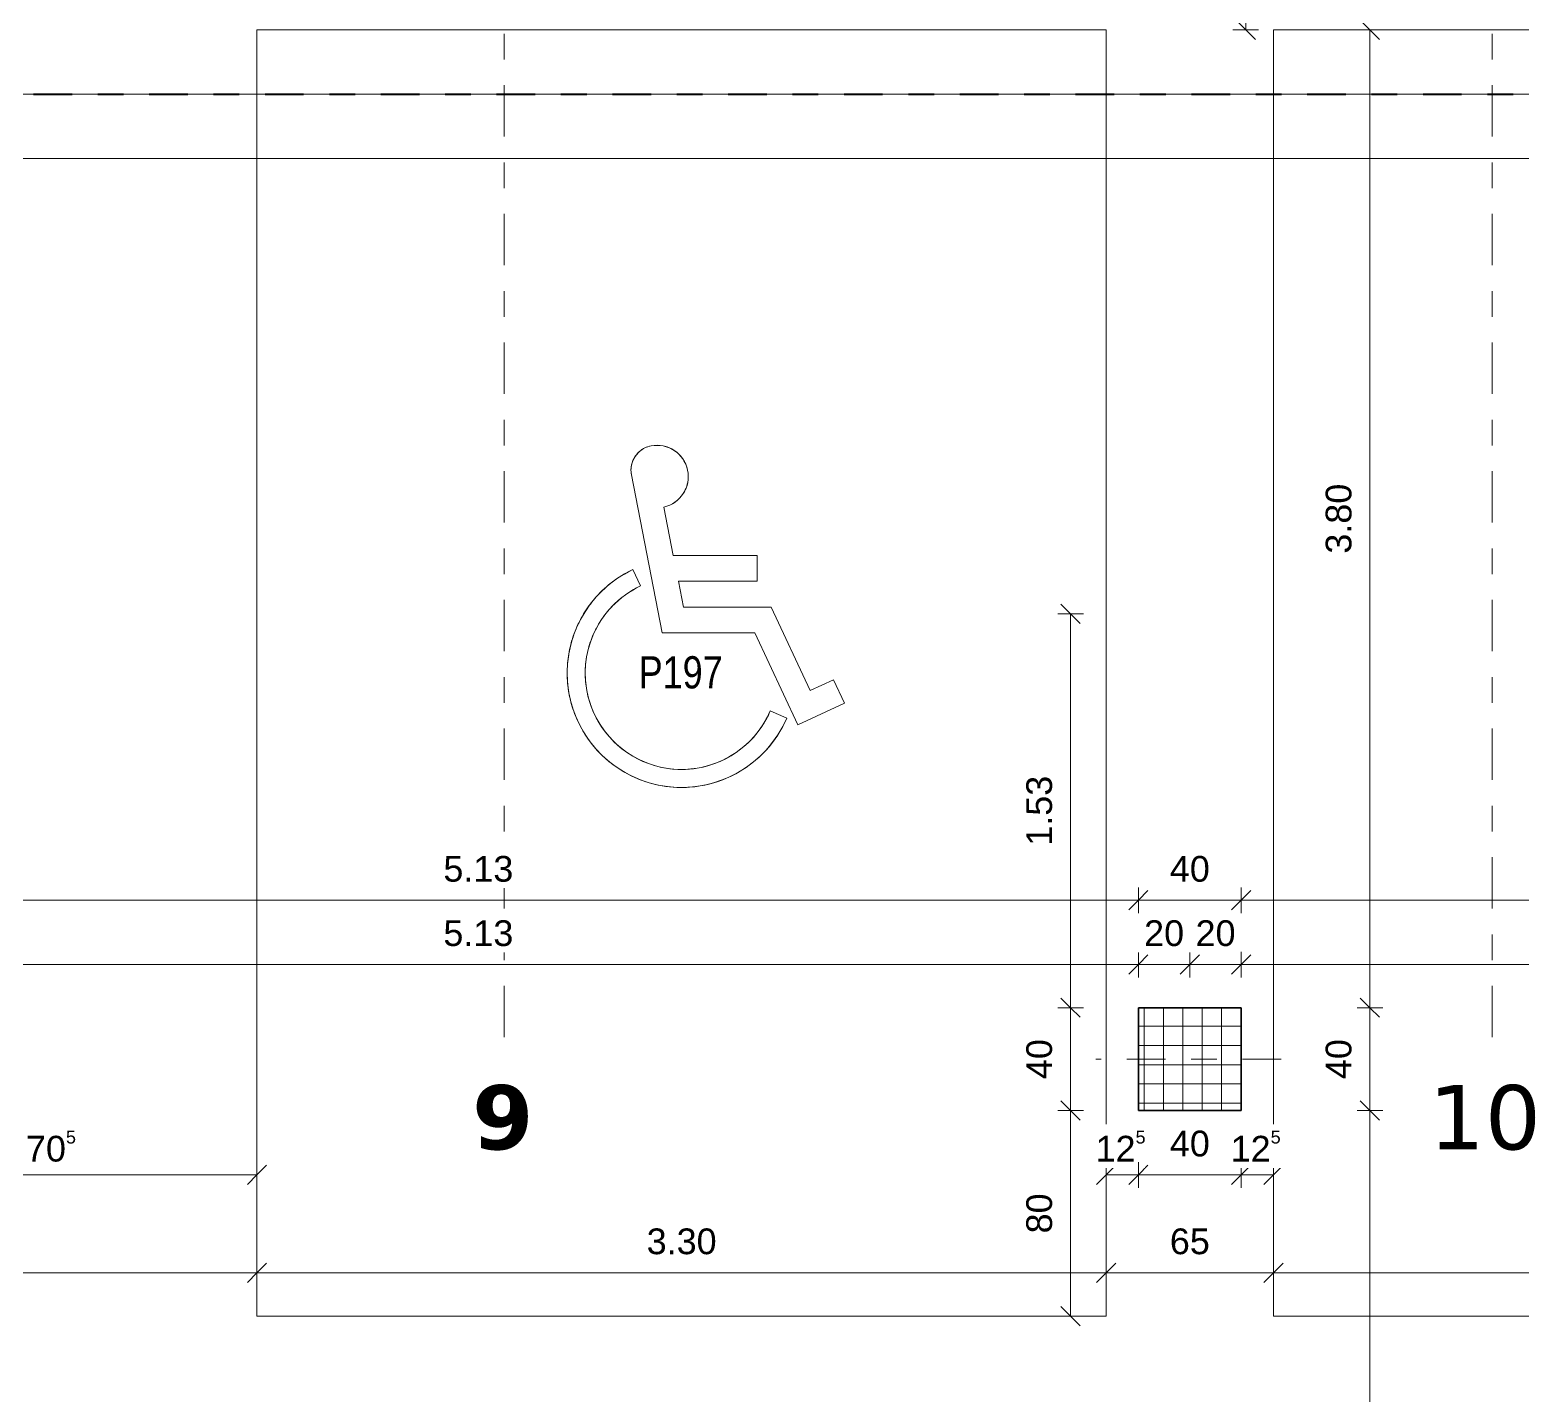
# Model space of a CAD drawing. Header units: metres. Extents: x -35.6 to 33, y -21.5 to 5.9.
# Drawn here: x -2.38 to 3.42, y -7.66 to -2.35 of the extents above; entities that cross this region are included whole.
import ezdxf

# ---------------------------------------------------------------- set-up
doc = ezdxf.new("R2010")
doc.units = ezdxf.units.M
for name, pattern in [('_Rasterlinie_', [0.375, 0.2, -0.05, 0.075, -0.05]), ('_Strichpunkt - Mittel_', [0.35, 0.15, -0.1, 0, -0.1]), ('Strichpunkt - Mittel', [0.35, 0.15, -0.1, 0, -0.1])]:
    doc.linetypes.add(name, pattern=pattern)
for name, color, linetype, lineweight in [('A-____-____-DIMS', 7, 'Continuous', 5), ('A-____-____-DIMS-50', 7, 'Continuous', 5), ('C-PRKG-____-IDEN', 7, 'Continuous', 5), ('C-PRKG-____-OTLN', 7, 'Continuous', 9), ('S-COLS-____-MCUT', 7, 'Continuous', 35), ('S-COLS-____-OTLN', 7, 'Continuous', 9), ('S-GRID-____-OTLN', 7, 'Continuous', 5)]:
    doc.layers.add(name, color=color, linetype=linetype, lineweight=lineweight)
for name, color, linetype, lineweight, true_color in [('A-____-MATC-OTLN', 7, 'Strichpunkt - Mittel', 40, 0x0080ff), ('A-DETL-____-OTLN', 5, 'Continuous', 9, 0x0000ff), ('S-GRID-____-IDEN', 7, 'Continuous', 9, 0x5555aa)]:
    doc.layers.add(name, color=color, linetype=linetype, lineweight=lineweight, true_color=true_color)
doc.styles.add('Arial', font='arial.ttf', dxfattribs={"height": 0.1})
doc.styles.add('Arial_2', font='arial.ttf', dxfattribs={"width": 0.8, "height": 0.125})
doc.styles.add('Verdana_B', font='verdana.ttf', dxfattribs={"height": 0.25})
doc.dimstyles.new('SUB_Rohbau_fein', dxfattribs={"dimscale": 0.3048, "dimtxt": 0.102026, "dimasz": 0.246063, "dimexe": 0.164042, "dimexo": 0.0625, "dimgap": 0.123031, "dimtad": 1, "dimdec": 1, "dimlfac": 100, "dimrnd": 0.5, "dimdsep": 46, "dimtxsty": 'Arial', "dimblk1": 'OBLIQUE', "dimblk2": 'OBLIQUE', "dimsah": 1, "dimcen": 0.09, "dimazin": 0, "dimtfac": 1, "dimtdec": 4, "dimtix": 1, "dimtmove": 0, "dimatfit": 3, "dimfxl": 0.164042, "dimfxlon": 1, "dimtvp": 1, "dimtfill": 1, "dimtolj": 1, "dimtzin": 0, "dimarcsym": 2})
doc.dimstyles.new('SUB_Rohbau_fein_1', dxfattribs={"dimscale": 0.3048, "dimtxt": 0.102026, "dimasz": 0.246063, "dimexe": 0.164042, "dimexo": 0.0625, "dimgap": 0.123031, "dimtad": 1, "dimrnd": 0.005, "dimzin": 0, "dimdsep": 46, "dimtxsty": 'Arial', "dimblk1": 'OBLIQUE', "dimblk2": 'OBLIQUE', "dimsah": 1, "dimcen": 0.09, "dimazin": 0, "dimtfac": 1, "dimtdec": 4, "dimtix": 1, "dimtmove": 0, "dimatfit": 3, "dimfxl": 0.164042, "dimfxlon": 1, "dimtvp": 1, "dimtfill": 1, "dimtolj": 1, "dimtzin": 0, "dimarcsym": 2})

# ---------------------------------------------------------------- blocks, each defined once
blk = doc.blocks.new('PP_Parkplatz - 2650 x 5000-V7--01_UG_OK_FFB_AF_ru')
at = {"layer": 'C-PRKG-____-OTLN', "color": 253, "true_color": 0x999999}
for p, q in [((-26.458, -2.354), (-29.108, -2.354)), ((-29.108, -7.353), (-29.108, -2.354)), ((-26.458, -2.354), (-29.108, -2.354)), ((-29.108, -2.354), (-29.108, -7.353)), ((-29.108, -7.353), (-29.108, -2.354)), ((-29.108, -2.354), (-26.458, -2.354)), ((-29.108, -2.354), (-29.108, -2.354)), ((-26.458, -7.353), (-26.458, -2.354)), ((-26.458, -7.353), (-26.458, -2.354)), ((-26.458, -2.354), (-26.458, -7.353)), ((-26.458, -2.354), (-26.458, -2.354)), ((-26.458, -7.353), (-29.108, -7.353)), ((-29.108, -7.353), (-26.458, -7.353)), ((-26.458, -7.353), (-29.108, -7.353)), ((-29.108, -7.353), (-29.108, -7.353)), ((-26.458, -7.353), (-26.458, -7.353))]:
    blk.add_line(p, q, dxfattribs=at)
blk = doc.blocks.new('PP_Parkplatz - 3300 x 5000_Beh-21081309--01_UG_OK_FFB_AF_ru')
at = {"layer": 'C-PRKG-____-OTLN', "color": 253, "true_color": 0x999999}
for p, q in [((-1.498, -2.3537), (-1.498, -7.3527)), ((1.802, -2.3537), (-1.498, -2.3537)), ((1.802, -2.3537), (-1.498, -2.3537)), ((-1.498, -2.3537), (-1.498, -7.3527)), ((-1.498, -7.3527), (-1.498, -2.3537)), ((-1.498, -2.3537), (1.802, -2.3537)), ((-1.498, -2.3537), (-1.498, -2.3537)), ((1.802, -2.3537), (1.802, -7.3527)), ((1.802, -7.3527), (1.802, -2.3537)), ((1.802, -2.3537), (1.802, -7.3527)), ((1.802, -2.3537), (1.802, -2.3537)), ((-0.0447, -4.0646), (-0.0447, -4.0647)), ((-0.0429, -4.083), (0.0764, -4.6964)), ((0.0764, -4.6964), (-0.0429, -4.083)), ((0.178, -4.0895), (0.178, -4.0895)), ((0.0833, -4.208), (0.0833, -4.2081)), ((0.1199, -4.3965), (0.0833, -4.2081)), ((0.0833, -4.2081), (0.1199, -4.3965)), ((0.446, -4.3965), (0.1199, -4.3965)), ((0.1199, -4.3965), (0.446, -4.3965)), ((0.1199, -4.3965), (0.1199, -4.3965)), ((0.446, -4.4965), (0.446, -4.3965)), ((0.446, -4.3965), (0.446, -4.4964)), ((0.446, -4.3965), (0.446, -4.3965)), ((-0.0072, -4.5142), (-0.0369, -4.4509)), ((-0.0369, -4.4509), (-0.0072, -4.5142)), ((-0.0369, -4.4509), (-0.0369, -4.4509)), ((-0.0072, -4.5142), (-0.0072, -4.5142)), ((0.446, -4.4964), (0.1394, -4.4964)), ((0.1394, -4.4964), (0.1394, -4.4965)), ((0.1588, -4.5964), (0.1394, -4.4965)), ((0.1394, -4.4965), (0.446, -4.4965)), ((0.1394, -4.4965), (0.1588, -4.5964)), ((0.446, -4.4964), (0.446, -4.4965)), ((0.5001, -4.5964), (0.1588, -4.5964)), ((0.1588, -4.5964), (0.5001, -4.5964)), ((0.1588, -4.5964), (0.1588, -4.5964)), ((0.6517, -4.9215), (0.5001, -4.5964)), ((0.5001, -4.5964), (0.6517, -4.9214)), ((0.5001, -4.5964), (0.5001, -4.5964)), ((0.0764, -4.6964), (0.4364, -4.6964)), ((0.4364, -4.6964), (0.0764, -4.6964)), ((0.0764, -4.6964), (0.0764, -4.6964)), ((0.4364, -4.6964), (0.6033, -5.0543)), ((0.6033, -5.0543), (0.4364, -4.6964)), ((0.4364, -4.6964), (0.4364, -4.6964)), ((-0.2925, -4.8532), (-0.2925, -4.8532)), ((0.7423, -4.8792), (0.6517, -4.9215)), ((0.6517, -4.9214), (0.7423, -4.8792)), ((0.6517, -4.9214), (0.6517, -4.9215)), ((0.7846, -4.9698), (0.7423, -4.8792)), ((0.7423, -4.8792), (0.7846, -4.9698)), ((0.7423, -4.8792), (0.7423, -4.8792)), ((0.6033, -5.0543), (0.7846, -4.9698)), ((0.7846, -4.9698), (0.6033, -5.0543)), ((0.7846, -4.9698), (0.7846, -4.9698)), ((0.5607, -5.0279), (0.4964, -5.0004)), ((0.4964, -5.0004), (0.5607, -5.0279)), ((0.4964, -5.0004), (0.4964, -5.0004)), ((0.5607, -5.0279), (0.5607, -5.0279)), ((0.6033, -5.0543), (0.6033, -5.0543)), ((1.802, -7.3527), (-1.498, -7.3527)), ((-1.498, -7.3527), (1.802, -7.3527)), ((1.802, -7.3527), (-1.498, -7.3527)), ((-1.498, -7.3527), (-1.498, -7.3527)), ((1.802, -7.3527), (1.802, -7.3527))]:
    blk.add_line(p, q, dxfattribs=at)
for centre, major_axis, start_param, end_param in [((0.0516, -4.0647), (0.0962, 0), 1.762783, 3.333579), ((0.0516, -4.0646), (0.0962, 0), 2.286663, 2.548181), ((0.0516, -4.0646), (0.0962, 0), 1.762783, 2.286381), ((0.0564, -4.0895), (0.1216, 0), 4.935437, 8.045968), ((0.0564, -4.0895), (0.1216, 0), 0.725939, 1.762783), ((0.0516, -4.0646), (0.0962, 0), 3.071779, 3.333579), ((0.0516, -4.0646), (0.0962, 0), 2.810196, 3.071779), ((0.0516, -4.0646), (0.0962, 0), 2.548417, 2.80998), ((0.0564, -4.0895), (0.1216, 0), 0.466728, 0.725737), ((0.0564, -4.0895), (0.1216, 0), 0.207517, 0.466551), ((0.0564, -4.0895), (0.1216, 0), 5.97228, 6.231321), ((0.0564, -4.0895), (0.1216, 0), 0, 0.207517), ((0.0564, -4.0895), (-0.1216, 0), 3.089899, 3.141593), ((0.0564, -4.0895), (0.1216, 0), 4.935437, 5.712851), ((0.0564, -4.0895), (0.1216, 0), 5.713069, 5.972095), ((0.152, -4.8532), (0.4445, 0), 2.009748, 5.87914), ((0.152, -4.8532), (0.4445, 0), 2.009748, 2.346217), ((0.152, -4.8532), (0.3745, 0), 2.009748, 5.87914), ((0.152, -4.8532), (0.3745, 0), 2.009748, 2.378262), ((0.152, -4.8532), (0.4445, 0), 2.346277, 2.514451), ((0.152, -4.8532), (0.4445, 0), 2.514505, 2.682686), ((0.152, -4.8532), (0.3745, 0), 2.378331, 2.562518), ((0.152, -4.8532), (0.4445, 0), 2.682735, 2.85092), ((0.152, -4.8532), (0.3745, 0), 2.56258, 2.746775), ((0.152, -4.8532), (0.4445, 0), 2.850967, 3.019155), ((0.152, -4.8532), (0.3745, 0), 2.746832, 2.931032), ((0.152, -4.8532), (0.4445, 0), 3.019155, 3.187389), ((0.152, -4.8532), (0.3745, 0), 2.931087, 3.115289), ((0.152, -4.8532), (0.3745, 0), 3.115343, 3.299545), ((0.152, -4.8532), (0.4445, 0), 3.187435, 3.355624), ((0.152, -4.8532), (0.3745, 0), 3.299601, 3.483802), ((0.152, -4.8532), (0.4445, 0), 3.355671, 3.523858), ((0.152, -4.8532), (0.3745, 0), 3.483862, 3.668059), ((0.152, -4.8532), (0.4445, 0), 3.523909, 3.692092), ((0.152, -4.8532), (0.3745, 0), 3.668126, 5.694814), ((0.152, -4.8532), (0.3745, 0), 5.694883, 5.879078), ((0.152, -4.8532), (0.4445, 0), 5.710906, 5.879088), ((0.152, -4.8532), (0.4445, 0), 3.692149, 5.710848)]:
    blk.add_ellipse(centre, major_axis=major_axis, ratio=0.999794, start_param=start_param, end_param=end_param, dxfattribs=at)
blk = doc.blocks.new('DIMBLOCK80--01_UG_OK_FFB_AF_ru')
at = {"layer": 'A-____-____-DIMS-50'}
for p, q in [((2.3445, -2.0534), (2.307, -2.0159)), ((2.3445, -2.0534), (2.2945, -2.0534)), ((2.3445, -2.0534), (2.3445, -2.3534)), ((2.3445, -2.0534), (2.382, -2.0909)), ((2.3445, -2.0534), (2.3945, -2.0534)), ((2.3445, -2.3534), (2.307, -2.3159)), ((2.3445, -2.3534), (2.2945, -2.3534)), ((2.3445, -2.3534), (2.382, -2.3909)), ((2.3445, -2.3534), (2.3945, -2.3534))]:
    blk.add_line(p, q, dxfattribs=at)
at = {"layer": 'A-____-____-DIMS-50', "color": 0, "insert": (2.1725, -2.281), "char_height": 0.1, "width": 0.186088, "attachment_point": 1, "rotation": 90, "line_spacing_factor": 0.941778, "style": 'Arial', "bg_fill": 3, "box_fill_scale": 1.25, "bg_fill_color": 256, "bg_fill_true_color": 13158600, "bg_fill_transparency": 0}
blk.add_mtext('30', dxfattribs=at)
blk = doc.blocks.new('_Oblique')
at = {"color": 0, "linetype": 'ByBlock', "lineweight": -2}
blk.add_line((-0.5, -0.5), (0.5, 0.5), dxfattribs=at)
blk = doc.blocks.new('DIMBLOCK115--01_UG_OK_FFB_AF_ru')
at = {"layer": 'A-____-____-DIMS-50'}
for p, q in [((-2.478, -2.6034), (-2.5155, -2.6409)), ((-2.478, -2.6034), (-2.478, -2.5534)), ((-2.478, -2.6034), (-2.4405, -2.5659)), ((-2.478, -2.6034), (16.672, -2.6034)), ((-2.478, -2.6034), (-2.478, -2.6534)), ((16.672, -2.6034), (16.6345, -2.6409)), ((16.672, -2.6034), (16.672, -2.5534)), ((16.672, -2.6034), (16.7095, -2.5659)), ((16.672, -2.6034), (16.672, -2.6534))]:
    blk.add_line(p, q, dxfattribs=at)
at = {"layer": 'A-____-____-DIMS-50', "color": 0, "insert": (6.9225, -2.4314), "char_height": 0.1, "width": 0.418697, "attachment_point": 1, "line_spacing_factor": 0.941778, "style": 'Arial', "bg_fill": 3, "box_fill_scale": 1.25, "bg_fill_color": 256, "bg_fill_true_color": 13158600, "bg_fill_transparency": 0}
blk.add_mtext('19.15', dxfattribs=at)
blk = doc.blocks.new('DIMBLOCK119--01_UG_OK_FFB_AF_ru')
at = {"layer": 'A-____-____-DIMS-50'}
for p, q in [((-13.183, -2.8534), (-13.183, -2.8034)), ((-13.183, -2.8534), (-13.1455, -2.8159)), ((25.382, -2.8534), (25.382, -2.8034)), ((25.382, -2.8534), (25.4195, -2.8159)), ((-13.183, -2.8534), (-13.2205, -2.8909)), ((-13.183, -2.8534), (25.382, -2.8534)), ((-13.183, -2.8534), (-13.183, -2.9034)), ((25.382, -2.8534), (25.3445, -2.8909)), ((25.382, -2.8534), (25.382, -2.9034))]:
    blk.add_line(p, q, dxfattribs=at)
at = {"layer": 'A-____-____-DIMS-50', "color": 0, "insert": (5.899, -2.6814), "char_height": 0.1, "width": 0.481134, "attachment_point": 1, "line_spacing_factor": 0.941778, "style": 'Arial', "bg_fill": 3, "box_fill_scale": 1.25, "bg_fill_color": 256, "bg_fill_true_color": 13158600, "bg_fill_transparency": 0}
blk.add_mtext('38.56\\A2\\H0.5x;\\S5^  ;\\H2x;', dxfattribs=at)
blk = doc.blocks.new('DIMBLOCK163--01_UG_OK_FFB_AF_ru')
at = {"layer": 'A-____-____-DIMS-50'}
for p, q in [((-3.203, -5.7358), (-3.2405, -5.7733)), ((-3.203, -5.7358), (-3.203, -5.6858)), ((-3.203, -5.7358), (-3.1655, -5.6983)), ((-3.203, -5.7358), (1.927, -5.7358)), ((-3.203, -5.7358), (-3.203, -5.7858)), ((1.927, -5.7358), (1.8895, -5.7733)), ((1.927, -5.7358), (1.927, -5.6858)), ((1.927, -5.7358), (1.9645, -5.6983)), ((1.927, -5.7358), (1.927, -5.7858))]:
    blk.add_line(p, q, dxfattribs=at)
at = {"layer": 'A-____-____-DIMS-50', "color": 0, "insert": (-0.7737, -5.5638), "char_height": 0.1, "width": 0.325653, "attachment_point": 1, "line_spacing_factor": 0.941778, "style": 'Arial', "bg_fill": 3, "box_fill_scale": 1.25, "bg_fill_color": 256, "bg_fill_true_color": 13158600, "bg_fill_transparency": 0}
blk.add_mtext('5.13', dxfattribs=at)
blk = doc.blocks.new('DIMBLOCK164--01_UG_OK_FFB_AF_ru')
at = {"layer": 'A-____-____-DIMS-50'}
for p, q in [((1.927, -5.7358), (1.8895, -5.7733)), ((1.927, -5.7358), (1.927, -5.6858)), ((1.927, -5.7358), (1.9645, -5.6983)), ((1.927, -5.7358), (2.327, -5.7358)), ((1.927, -5.7358), (1.927, -5.7858)), ((2.327, -5.7358), (2.2895, -5.7733)), ((2.327, -5.7358), (2.327, -5.6858)), ((2.327, -5.7358), (2.3645, -5.6983)), ((2.327, -5.7358), (2.327, -5.7858))]:
    blk.add_line(p, q, dxfattribs=at)
at = {"layer": 'A-____-____-DIMS-50', "color": 0, "insert": (2.0494, -5.5638), "char_height": 0.1, "width": 0.186088, "attachment_point": 1, "line_spacing_factor": 0.941778, "style": 'Arial', "bg_fill": 3, "box_fill_scale": 1.25, "bg_fill_color": 256, "bg_fill_true_color": 13158600, "bg_fill_transparency": 0}
blk.add_mtext('40', dxfattribs=at)
blk = doc.blocks.new('DIMBLOCK165--01_UG_OK_FFB_AF_ru')
at = {"layer": 'A-____-____-DIMS-50'}
for p, q in [((2.327, -5.7358), (2.2895, -5.7733)), ((2.327, -5.7358), (2.327, -5.6858)), ((2.327, -5.7358), (2.3645, -5.6983)), ((2.327, -5.7358), (10.527, -5.7358)), ((2.327, -5.7358), (2.327, -5.7858)), ((10.527, -5.7358), (10.4895, -5.7733)), ((10.527, -5.7358), (10.527, -5.6858)), ((10.527, -5.7358), (10.5645, -5.6983)), ((10.527, -5.7358), (10.527, -5.7858))]:
    blk.add_line(p, q, dxfattribs=at)
at = {"layer": 'A-____-____-DIMS-50', "color": 0, "insert": (6.2913, -5.5638), "char_height": 0.1, "width": 0.325653, "attachment_point": 1, "line_spacing_factor": 0.941778, "style": 'Arial', "bg_fill": 3, "box_fill_scale": 1.25, "bg_fill_color": 256, "bg_fill_true_color": 13158600, "bg_fill_transparency": 0}
blk.add_mtext('8.20', dxfattribs=at)
blk = doc.blocks.new('DIMBLOCK187--01_UG_OK_FFB_AF_ru')
at = {"layer": 'A-____-____-DIMS-50'}
for p, q in [((-3.203, -5.9858), (-3.203, -5.9358)), ((-3.203, -5.9858), (-3.1655, -5.9483)), ((1.927, -5.9858), (1.927, -5.9358)), ((1.927, -5.9858), (1.9645, -5.9483)), ((-3.203, -5.9858), (-3.2405, -6.0233)), ((-3.203, -5.9858), (1.927, -5.9858)), ((-3.203, -5.9858), (-3.203, -6.0358)), ((1.927, -5.9858), (1.8895, -6.0233)), ((1.927, -5.9858), (1.927, -6.0358))]:
    blk.add_line(p, q, dxfattribs=at)
at = {"layer": 'A-____-____-DIMS-50', "color": 0, "insert": (-0.7737, -5.8138), "char_height": 0.1, "width": 0.325653, "attachment_point": 1, "line_spacing_factor": 0.941778, "style": 'Arial', "bg_fill": 3, "box_fill_scale": 1.25, "bg_fill_color": 256, "bg_fill_true_color": 13158600, "bg_fill_transparency": 0}
blk.add_mtext('5.13', dxfattribs=at)
blk = doc.blocks.new('DIMBLOCK188--01_UG_OK_FFB_AF_ru')
at = {"layer": 'A-____-____-DIMS-50'}
for p, q in [((1.927, -5.9858), (1.927, -5.9358)), ((1.927, -5.9858), (1.9645, -5.9483)), ((2.127, -5.9858), (2.127, -5.9358)), ((2.127, -5.9858), (2.1645, -5.9483)), ((1.927, -5.9858), (1.8895, -6.0233)), ((1.927, -5.9858), (2.127, -5.9858)), ((1.927, -5.9858), (1.927, -6.0358)), ((2.127, -5.9858), (2.0895, -6.0233)), ((2.127, -5.9858), (2.127, -6.0358))]:
    blk.add_line(p, q, dxfattribs=at)
at = {"layer": 'A-____-____-DIMS-50', "color": 0, "insert": (1.9494, -5.8138), "char_height": 0.1, "width": 0.186088, "attachment_point": 1, "line_spacing_factor": 0.941778, "style": 'Arial', "bg_fill": 3, "box_fill_scale": 1.25, "bg_fill_color": 256, "bg_fill_true_color": 13158600, "bg_fill_transparency": 0}
blk.add_mtext('20', dxfattribs=at)
blk = doc.blocks.new('DIMBLOCK189--01_UG_OK_FFB_AF_ru')
at = {"layer": 'A-____-____-DIMS-50'}
for p, q in [((2.127, -5.9858), (2.127, -5.9358)), ((2.127, -5.9858), (2.1645, -5.9483)), ((2.327, -5.9858), (2.327, -5.9358)), ((2.327, -5.9858), (2.3645, -5.9483)), ((2.127, -5.9858), (2.0895, -6.0233)), ((2.127, -5.9858), (2.327, -5.9858)), ((2.127, -5.9858), (2.127, -6.0358)), ((2.327, -5.9858), (2.2895, -6.0233)), ((2.327, -5.9858), (2.327, -6.0358))]:
    blk.add_line(p, q, dxfattribs=at)
at = {"layer": 'A-____-____-DIMS-50', "color": 0, "insert": (2.1494, -5.8138), "char_height": 0.1, "width": 0.186088, "attachment_point": 1, "line_spacing_factor": 0.941778, "style": 'Arial', "bg_fill": 3, "box_fill_scale": 1.25, "bg_fill_color": 256, "bg_fill_true_color": 13158600, "bg_fill_transparency": 0}
blk.add_mtext('20', dxfattribs=at)
blk = doc.blocks.new('DIMBLOCK190--01_UG_OK_FFB_AF_ru')
at = {"layer": 'A-____-____-DIMS-50'}
for p, q in [((2.327, -5.9858), (2.327, -5.9358)), ((2.327, -5.9858), (2.3645, -5.9483)), ((10.527, -5.9858), (10.527, -5.9358)), ((10.527, -5.9858), (10.5645, -5.9483)), ((2.327, -5.9858), (2.2895, -6.0233)), ((2.327, -5.9858), (10.527, -5.9858)), ((2.327, -5.9858), (2.327, -6.0358)), ((10.527, -5.9858), (10.4895, -6.0233)), ((10.527, -5.9858), (10.527, -6.0358))]:
    blk.add_line(p, q, dxfattribs=at)
at = {"layer": 'A-____-____-DIMS-50', "color": 0, "insert": (6.2913, -5.8138), "char_height": 0.1, "width": 0.325653, "attachment_point": 1, "line_spacing_factor": 0.941778, "style": 'Arial', "bg_fill": 3, "box_fill_scale": 1.25, "bg_fill_color": 256, "bg_fill_true_color": 13158600, "bg_fill_transparency": 0}
blk.add_mtext('8.20', dxfattribs=at)
blk = doc.blocks.new('DIMBLOCK201--01_UG_OK_FFB_AF_ru')
at = {"layer": 'A-____-____-DIMS-50'}
for p, q in [((1.6636, -6.5534), (1.6261, -6.5159)), ((1.6636, -6.5534), (1.6136, -6.5534)), ((1.6636, -7.3527), (1.6636, -6.5534)), ((1.6636, -6.5534), (1.7011, -6.5909)), ((1.6636, -6.5534), (1.7136, -6.5534)), ((1.6636, -7.3527), (1.6136, -7.3527)), ((1.6636, -7.3527), (1.6261, -7.3152)), ((1.6636, -7.3527), (1.7011, -7.3902)), ((1.6636, -7.3527), (1.7136, -7.3527))]:
    blk.add_line(p, q, dxfattribs=at)
at = {"layer": 'A-____-____-DIMS-50', "color": 0, "insert": (1.4915, -7.0306), "char_height": 0.1, "width": 0.186088, "attachment_point": 1, "rotation": 90, "line_spacing_factor": 0.941778, "style": 'Arial', "bg_fill": 3, "box_fill_scale": 1.25, "bg_fill_color": 256, "bg_fill_true_color": 13158600, "bg_fill_transparency": 0}
blk.add_mtext('80', dxfattribs=at)
blk = doc.blocks.new('DIMBLOCK202--01_UG_OK_FFB_AF_ru')
at = {"layer": 'A-____-____-DIMS-50'}
for p, q in [((1.6636, -6.1534), (1.6261, -6.1159)), ((1.6636, -6.1534), (1.6136, -6.1534)), ((1.6636, -6.5534), (1.6636, -6.1534)), ((1.6636, -6.1534), (1.7011, -6.1909)), ((1.6636, -6.1534), (1.7136, -6.1534)), ((1.6636, -6.5534), (1.6261, -6.5159)), ((1.6636, -6.5534), (1.6136, -6.5534)), ((1.6636, -6.5534), (1.7011, -6.5909)), ((1.6636, -6.5534), (1.7136, -6.5534))]:
    blk.add_line(p, q, dxfattribs=at)
at = {"layer": 'A-____-____-DIMS-50', "color": 0, "insert": (1.4915, -6.431), "char_height": 0.1, "width": 0.186088, "attachment_point": 1, "rotation": 90, "line_spacing_factor": 0.941778, "style": 'Arial', "bg_fill": 3, "box_fill_scale": 1.25, "bg_fill_color": 256, "bg_fill_true_color": 13158600, "bg_fill_transparency": 0}
blk.add_mtext('40', dxfattribs=at)
blk = doc.blocks.new('DIMBLOCK203--01_UG_OK_FFB_AF_ru')
at = {"layer": 'A-____-____-DIMS-50'}
for p, q in [((1.6636, -4.6234), (1.6136, -4.6234)), ((1.6636, -4.6234), (1.6261, -4.5859)), ((1.6636, -6.1534), (1.6636, -4.6234)), ((1.6636, -4.6234), (1.7011, -4.6609)), ((1.6636, -4.6234), (1.7136, -4.6234)), ((1.6636, -6.1534), (1.6261, -6.1159)), ((1.6636, -6.1534), (1.6136, -6.1534)), ((1.6636, -6.1534), (1.7011, -6.1909)), ((1.6636, -6.1534), (1.7136, -6.1534))]:
    blk.add_line(p, q, dxfattribs=at)
at = {"layer": 'A-____-____-DIMS-50', "color": 0, "insert": (1.4915, -5.5241), "char_height": 0.1, "width": 0.325653, "attachment_point": 1, "rotation": 90, "line_spacing_factor": 0.941778, "style": 'Arial', "bg_fill": 3, "box_fill_scale": 1.25, "bg_fill_color": 256, "bg_fill_true_color": 13158600, "bg_fill_transparency": 0}
blk.add_mtext('1.53', dxfattribs=at)
blk = doc.blocks.new('DIMBLOCK215--01_UG_OK_FFB_AF_ru')
at = {"layer": 'A-____-____-DIMS-50'}
for p, q in [((-3.728, -7.1834), (-3.7655, -7.2209)), ((-3.728, -7.1834), (-3.728, -7.1334)), ((-3.728, -7.1834), (-3.6905, -7.1459)), ((-3.728, -7.1834), (-1.498, -7.1834)), ((-3.728, -7.1834), (-3.728, -7.2334)), ((-1.498, -7.1834), (-1.5355, -7.2209)), ((-1.498, -7.1834), (-1.498, -7.1334)), ((-1.498, -7.1834), (-1.4605, -7.1459)), ((-1.498, -7.1834), (-1.498, -7.2334))]:
    blk.add_line(p, q, dxfattribs=at)
at = {"layer": 'A-____-____-DIMS-50', "color": 0, "insert": (-2.7487, -7.0114), "char_height": 0.1, "width": 0.325653, "attachment_point": 1, "line_spacing_factor": 0.941778, "style": 'Arial', "bg_fill": 3, "box_fill_scale": 1.25, "bg_fill_color": 256, "bg_fill_true_color": 13158600, "bg_fill_transparency": 0}
blk.add_mtext('2.23', dxfattribs=at)
blk = doc.blocks.new('DIMBLOCK216--01_UG_OK_FFB_AF_ru')
at = {"layer": 'A-____-____-DIMS-50'}
for p, q in [((-1.498, -7.1834), (-1.5355, -7.2209)), ((-1.498, -7.1834), (-1.498, -7.1334)), ((-1.498, -7.1834), (-1.4605, -7.1459)), ((-1.498, -7.1834), (1.802, -7.1834)), ((-1.498, -7.1834), (-1.498, -7.2334)), ((1.802, -7.1834), (1.7645, -7.2209)), ((1.802, -7.1834), (1.802, -7.1334)), ((1.802, -7.1834), (1.8395, -7.1459)), ((1.802, -7.1834), (1.802, -7.2334))]:
    blk.add_line(p, q, dxfattribs=at)
at = {"layer": 'A-____-____-DIMS-50', "color": 0, "insert": (0.0163, -7.0114), "char_height": 0.1, "width": 0.325653, "attachment_point": 1, "line_spacing_factor": 0.941778, "style": 'Arial', "bg_fill": 3, "box_fill_scale": 1.25, "bg_fill_color": 256, "bg_fill_true_color": 13158600, "bg_fill_transparency": 0}
blk.add_mtext('3.30', dxfattribs=at)
blk = doc.blocks.new('DIMBLOCK217--01_UG_OK_FFB_AF_ru')
at = {"layer": 'A-____-____-DIMS-50'}
for p, q in [((1.802, -7.1834), (1.7645, -7.2209)), ((1.802, -7.1834), (1.802, -7.1334)), ((1.802, -7.1834), (1.8395, -7.1459)), ((1.802, -7.1834), (2.452, -7.1834)), ((1.802, -7.1834), (1.802, -7.2334)), ((2.452, -7.1834), (2.4145, -7.2209)), ((2.452, -7.1834), (2.452, -7.1334)), ((2.452, -7.1834), (2.4895, -7.1459)), ((2.452, -7.1834), (2.452, -7.2334))]:
    blk.add_line(p, q, dxfattribs=at)
at = {"layer": 'A-____-____-DIMS-50', "color": 0, "insert": (2.0494, -7.0114), "char_height": 0.1, "width": 0.186088, "attachment_point": 1, "line_spacing_factor": 0.941778, "style": 'Arial', "bg_fill": 3, "box_fill_scale": 1.25, "bg_fill_color": 256, "bg_fill_true_color": 13158600, "bg_fill_transparency": 0}
blk.add_mtext('65', dxfattribs=at)
blk = doc.blocks.new('DIMBLOCK218--01_UG_OK_FFB_AF_ru')
at = {"layer": 'A-____-____-DIMS-50'}
for p, q in [((2.452, -7.1834), (2.4145, -7.2209)), ((2.452, -7.1834), (2.452, -7.1334)), ((2.452, -7.1834), (2.4895, -7.1459)), ((2.452, -7.1834), (5.102, -7.1834)), ((2.452, -7.1834), (2.452, -7.2334)), ((5.102, -7.1834), (5.0645, -7.2209)), ((5.102, -7.1834), (5.102, -7.1334)), ((5.102, -7.1834), (5.1395, -7.1459)), ((5.102, -7.1834), (5.102, -7.2334))]:
    blk.add_line(p, q, dxfattribs=at)
at = {"layer": 'A-____-____-DIMS-50', "color": 0, "insert": (3.6413, -7.0114), "char_height": 0.1, "width": 0.325653, "attachment_point": 1, "line_spacing_factor": 0.941778, "style": 'Arial', "bg_fill": 3, "box_fill_scale": 1.25, "bg_fill_color": 256, "bg_fill_true_color": 13158600, "bg_fill_transparency": 0}
blk.add_mtext('2.65', dxfattribs=at)
blk = doc.blocks.new('DIMBLOCK239--01_UG_OK_FFB_AF_ru')
at = {"layer": 'A-____-____-DIMS-50'}
for p, q in [((2.827, -6.5534), (2.7895, -6.5159)), ((2.827, -6.5534), (2.777, -6.5534)), ((2.827, -13.2334), (2.827, -6.5534)), ((2.827, -6.5534), (2.8645, -6.5909)), ((2.827, -6.5534), (2.877, -6.5534)), ((2.827, -13.2334), (2.7895, -13.1959)), ((2.827, -13.2334), (2.777, -13.2334)), ((2.827, -13.2334), (2.8645, -13.2709)), ((2.827, -13.2334), (2.877, -13.2334))]:
    blk.add_line(p, q, dxfattribs=at)
at = {"layer": 'A-____-____-DIMS-50', "color": 0, "insert": (2.655, -10.0291), "char_height": 0.1, "width": 0.325653, "attachment_point": 1, "rotation": 90, "line_spacing_factor": 0.941778, "style": 'Arial', "bg_fill": 3, "box_fill_scale": 1.25, "bg_fill_color": 256, "bg_fill_true_color": 13158600, "bg_fill_transparency": 0}
blk.add_mtext('6.68', dxfattribs=at)
blk = doc.blocks.new('DIMBLOCK240--01_UG_OK_FFB_AF_ru')
at = {"layer": 'A-____-____-DIMS-50'}
for p, q in [((2.827, -6.1534), (2.7895, -6.1159)), ((2.827, -6.1534), (2.777, -6.1534)), ((2.827, -6.5534), (2.827, -6.1534)), ((2.827, -6.1534), (2.8645, -6.1909)), ((2.827, -6.1534), (2.877, -6.1534)), ((2.827, -6.5534), (2.7895, -6.5159)), ((2.827, -6.5534), (2.777, -6.5534)), ((2.827, -6.5534), (2.8645, -6.5909)), ((2.827, -6.5534), (2.877, -6.5534))]:
    blk.add_line(p, q, dxfattribs=at)
at = {"layer": 'A-____-____-DIMS-50', "color": 0, "insert": (2.655, -6.431), "char_height": 0.1, "width": 0.186088, "attachment_point": 1, "rotation": 90, "line_spacing_factor": 0.941778, "style": 'Arial', "bg_fill": 3, "box_fill_scale": 1.25, "bg_fill_color": 256, "bg_fill_true_color": 13158600, "bg_fill_transparency": 0}
blk.add_mtext('40', dxfattribs=at)
blk = doc.blocks.new('DIMBLOCK241--01_UG_OK_FFB_AF_ru')
at = {"layer": 'A-____-____-DIMS-50'}
for p, q in [((2.827, -2.3534), (2.7895, -2.3159)), ((2.827, -2.3534), (2.777, -2.3534)), ((2.827, -6.1534), (2.827, -2.3534)), ((2.827, -2.3534), (2.8645, -2.3909)), ((2.827, -2.3534), (2.877, -2.3534)), ((2.827, -6.1534), (2.7895, -6.1159)), ((2.827, -6.1534), (2.777, -6.1534)), ((2.827, -6.1534), (2.8645, -6.1909)), ((2.827, -6.1534), (2.877, -6.1534))]:
    blk.add_line(p, q, dxfattribs=at)
at = {"layer": 'A-____-____-DIMS-50', "color": 0, "insert": (2.655, -4.3891), "char_height": 0.1, "width": 0.325653, "attachment_point": 1, "rotation": 90, "line_spacing_factor": 0.941778, "style": 'Arial', "bg_fill": 3, "box_fill_scale": 1.25, "bg_fill_color": 256, "bg_fill_true_color": 13158600, "bg_fill_transparency": 0}
blk.add_mtext('3.80', dxfattribs=at)
blk = doc.blocks.new('DIMBLOCK302--01_UG_OK_FFB_AF_ru')
at = {"layer": 'A-____-____-DIMS-50'}
for p, q in [((1.802, -6.8034), (1.802, -6.7534)), ((1.802, -6.8034), (1.8395, -6.7659)), ((1.927, -6.8034), (1.927, -6.7534)), ((1.927, -6.8034), (1.9645, -6.7659)), ((1.802, -6.8034), (1.7645, -6.8409)), ((1.802, -6.8034), (1.927, -6.8034)), ((1.802, -6.8034), (1.802, -6.8534)), ((1.927, -6.8034), (1.8895, -6.8409)), ((1.927, -6.8034), (1.927, -6.8534))]:
    blk.add_line(p, q, dxfattribs=at)
at = {"layer": 'A-____-____-DIMS-50', "color": 0, "insert": (1.7609, -6.6314), "char_height": 0.1, "width": 0.248525, "attachment_point": 1, "line_spacing_factor": 0.941778, "style": 'Arial', "bg_fill": 3, "box_fill_scale": 1.25, "bg_fill_color": 256, "bg_fill_true_color": 13158600, "bg_fill_transparency": 0}
blk.add_mtext('12\\A2\\H0.5x;\\S5^  ;\\H2x;', dxfattribs=at)
blk = doc.blocks.new('DIMBLOCK303--01_UG_OK_FFB_AF_ru')
at = {"layer": 'A-____-____-DIMS-50'}
for p, q in [((1.927, -6.8034), (1.927, -6.7534)), ((1.927, -6.8034), (1.9645, -6.7659)), ((2.327, -6.8034), (2.327, -6.7534)), ((2.327, -6.8034), (2.3645, -6.7659)), ((1.927, -6.8034), (1.8895, -6.8409)), ((1.927, -6.8034), (2.327, -6.8034)), ((1.927, -6.8034), (1.927, -6.8534)), ((2.327, -6.8034), (2.2895, -6.8409)), ((2.327, -6.8034), (2.327, -6.8534))]:
    blk.add_line(p, q, dxfattribs=at)
at = {"layer": 'A-____-____-DIMS-50', "color": 0, "insert": (2.0494, -6.6314), "char_height": 0.1, "width": 0.186088, "attachment_point": 1, "line_spacing_factor": 0.941778, "style": 'Arial', "bg_fill": 3, "box_fill_scale": 1.25, "bg_fill_color": 256, "bg_fill_true_color": 13158600, "bg_fill_transparency": 0}
blk.add_mtext('40', dxfattribs=at)
blk = doc.blocks.new('DIMBLOCK304--01_UG_OK_FFB_AF_ru')
at = {"layer": 'A-____-____-DIMS-50'}
for p, q in [((2.327, -6.8034), (2.327, -6.7534)), ((2.327, -6.8034), (2.3645, -6.7659)), ((2.452, -6.8034), (2.452, -6.7534)), ((2.452, -6.8034), (2.4895, -6.7659)), ((2.327, -6.8034), (2.2895, -6.8409)), ((2.327, -6.8034), (2.452, -6.8034)), ((2.327, -6.8034), (2.327, -6.8534)), ((2.452, -6.8034), (2.4145, -6.8409)), ((2.452, -6.8034), (2.452, -6.8534))]:
    blk.add_line(p, q, dxfattribs=at)
at = {"layer": 'A-____-____-DIMS-50', "color": 0, "insert": (2.2859, -6.6314), "char_height": 0.1, "width": 0.248525, "attachment_point": 1, "line_spacing_factor": 0.941778, "style": 'Arial', "bg_fill": 3, "box_fill_scale": 1.25, "bg_fill_color": 256, "bg_fill_true_color": 13158600, "bg_fill_transparency": 0}
blk.add_mtext('12\\A2\\H0.5x;\\S5^  ;\\H2x;', dxfattribs=at)
blk = doc.blocks.new('DIMBLOCK307--01_UG_OK_FFB_AF_ru')
at = {"layer": 'A-____-____-DIMS-50'}
for p, q in [((-3.203, -6.8034), (-3.203, -6.7534)), ((-3.203, -6.8034), (-3.1655, -6.7659)), ((-1.498, -6.8034), (-1.498, -6.7534)), ((-1.498, -6.8034), (-1.4605, -6.7659)), ((-3.203, -6.8034), (-3.2405, -6.8409)), ((-3.203, -6.8034), (-1.498, -6.8034)), ((-3.203, -6.8034), (-3.203, -6.8534)), ((-1.498, -6.8034), (-1.5355, -6.8409)), ((-1.498, -6.8034), (-1.498, -6.8534))]:
    blk.add_line(p, q, dxfattribs=at)
at = {"layer": 'A-____-____-DIMS-50', "color": 0, "insert": (-2.5122, -6.6314), "char_height": 0.1, "width": 0.388091, "attachment_point": 1, "line_spacing_factor": 0.941778, "style": 'Arial', "bg_fill": 3, "box_fill_scale": 1.25, "bg_fill_color": 256, "bg_fill_true_color": 13158600, "bg_fill_transparency": 0}
blk.add_mtext('1.70\\A2\\H0.5x;\\S5^  ;\\H2x;', dxfattribs=at)

msp = doc.modelspace()

# ---------------------------------------------------------------- hatches: boundary and pattern name
at = {"layer": 'S-COLS-____-OTLN'}
h = msp.add_hatch(dxfattribs=at)
h.set_pattern_fill('FP_2', color=256, style=0, pattern_type=2)
h.set_pattern_definition([(0, (0, 0), (0, 0.075), []), (90, (0, 0), (-0.075, 5e-18), [])])
h.paths.add_polyline_path([(2.327, -6.5534), (2.327, -6.1534), (1.927, -6.1534), (1.927, -6.5534)])

# ---------------------------------------------------------------- linework, layer by layer
at = {"layer": 'A-DETL-____-OTLN', "color": 8, "linetype": '_Strichpunkt - Mittel_', "true_color": 0x808080}
msp.add_line((2.482, -6.3534), (1.762, -6.3534), dxfattribs=at)
at = {"layer": 'S-COLS-____-MCUT'}
for p, q in [((2.327, -6.1534), (1.927, -6.1534)), ((1.927, -6.1534), (1.927, -6.5534)), ((2.327, -6.5534), (2.327, -6.1534)), ((1.927, -6.5534), (2.327, -6.5534))]:
    msp.add_line(p, q, dxfattribs=at)
at = {"layer": 'S-GRID-____-OTLN', "color": 8, "linetype": '_Rasterlinie_', "true_color": 0x808080}
for p, q in [((-0.538, -6.2685), (-0.538, 5.1611)), ((3.302, -6.2685), (3.302, 5.1611))]:
    msp.add_line(p, q, dxfattribs=at)

# ---------------------------------------------------------------- block references
at = {"layer": 'C-PRKG-____-OTLN', "color": 253, "true_color": 0x999999}
for name, p in [('PP_Parkplatz - 3300 x 5000_Beh-21081309--01_UG_OK_FFB_AF_ru', (0, 0)), ('PP_Parkplatz - 2650 x 5000-V7--01_UG_OK_FFB_AF_ru', (31.56, 0.0003))]:
    msp.add_blockref(name, p, dxfattribs=at)

# ---------------------------------------------------------------- texts
at = {"layer": 'S-GRID-____-IDEN', "color": 8, "lineweight": 5, "true_color": 0x808080, "char_height": 0.25, "attachment_point": 1, "style": 'Verdana_B'}
for s, insert, width in [('\\fVerdana|b1|i0|c0|p34|;9', (-0.662, -6.454), 0.296624), ('10', (3.0555, -6.454), 0.593249)]:
    msp.add_mtext(s, dxfattribs=dict(at, insert=insert, width=width))

# ---------------------------------------------------------------- dimensions: what is measured, and where the dimension line sits
at = {"layer": 'A-____-____-DIMS'}
dim = msp.add_linear_dim(base=(2.3445, -2.3534), p1=(2.3945, -2.0534), p2=(2.3945, -2.3534), angle=90, dimstyle='SUB_Rohbau_fein', override={"dimpost": '<>', "dimfxl": 0.3}, dxfattribs=at)
dim.commit()
dim.dimension.update_dxf_attribs({"geometry": 'DIMBLOCK80--01_UG_OK_FFB_AF_ru', "text_midpoint": (2.2559, -2.2034)})

# ---------------------------------------------------------------- next in the draw order: texts
at = {"layer": 'C-PRKG-____-IDEN', "insert": (-0.0146, -4.7877), "char_height": 0.125, "width": 0.391223, "attachment_point": 1, "style": 'Arial_2', "bg_fill": 3, "box_fill_scale": 1.25, "bg_fill_color": 256, "bg_fill_true_color": 13158600, "bg_fill_transparency": 0}
msp.add_mtext('P197', dxfattribs=at)

# ---------------------------------------------------------------- next in the draw order: dimensions: what is measured, and where the dimension line sits
at = {"layer": 'A-____-____-DIMS'}
for base, p1, p2, override, picture, middle in [((16.672, -2.6034), (-2.478, -2.5534), (16.672, -2.5534), {"dimpost": '<>', "dimfxl": 19.15}, 'DIMBLOCK115--01_UG_OK_FFB_AF_ru', (7.097, -2.5149)), ((1.927, -5.7358), (-3.203, -5.7858), (1.927, -5.7858), {"dimpost": '<>', "dimfxl": 5.13}, 'DIMBLOCK163--01_UG_OK_FFB_AF_ru', (-0.638, -5.6472)), ((-1.498, -7.1834), (-3.728, -7.1334), (-1.498, -7.1334), {"dimpost": '<>', "dimfxl": 2.23}, 'DIMBLOCK215--01_UG_OK_FFB_AF_ru', (-2.613, -7.0948))]:
    dim = msp.add_linear_dim(base=base, p1=p1, p2=p2, dimstyle='SUB_Rohbau_fein_1', override=override, dxfattribs=at)
    dim.commit()
    dim.dimension.update_dxf_attribs({"geometry": picture, "text_midpoint": middle})
dim = msp.add_linear_dim(base=(1.6636, -6.5534), p1=(1.6136, -7.3527), p2=(1.7136, -6.5534), angle=90, dimstyle='SUB_Rohbau_fein', override={"dimpost": '<>', "dimfxl": 0.805453}, dxfattribs=at)
dim.commit()
dim.dimension.update_dxf_attribs({"geometry": 'DIMBLOCK201--01_UG_OK_FFB_AF_ru', "text_midpoint": (1.575, -6.9531)})
dim = msp.add_linear_dim(base=(-1.498, -6.8034), p1=(-3.203, -6.7534), p2=(-1.498, -6.7534), text='\\A1;1.70\\Q;{\\A1;{\\H0.5x;\\S5^ ;}}', dimstyle='SUB_Rohbau_fein_1', override={"dimpost": '<>', "dimfxl": 1.705}, dxfattribs=at)
dim.commit()
dim.dimension.update_dxf_attribs({"geometry": 'DIMBLOCK307--01_UG_OK_FFB_AF_ru', "text_midpoint": (-2.3505, -6.7149)})

# ---------------------------------------------------------------- next in the draw order: dimensions: what is measured, and where the dimension line sits
dim = msp.add_linear_dim(base=(25.382, -2.8534), p1=(-13.183, -2.8034), p2=(25.382, -2.8034), text='\\A1;38.56\\Q;{\\A1;{\\H0.5x;\\S5^ ;}}', dimstyle='SUB_Rohbau_fein_1', override={"dimpost": '<>', "dimfxl": 38.565}, dxfattribs=at)
dim.commit()
dim.dimension.update_dxf_attribs({"geometry": 'DIMBLOCK119--01_UG_OK_FFB_AF_ru', "text_midpoint": (6.0995, -2.7649)})
for base, p1, p2, dimstyle, override, picture, middle in [((2.327, -5.7358), (1.927, -5.7858), (2.327, -5.7858), 'SUB_Rohbau_fein', {"dimpost": '<>', "dimfxl": 0.4}, 'DIMBLOCK164--01_UG_OK_FFB_AF_ru', (2.127, -5.6473)), ((1.802, -7.1834), (-1.498, -7.1334), (1.802, -7.1334), 'SUB_Rohbau_fein_1', {"dimpost": '<>', "dimfxl": 3.3}, 'DIMBLOCK216--01_UG_OK_FFB_AF_ru', (0.152, -7.0948))]:
    dim = msp.add_linear_dim(base=base, p1=p1, p2=p2, dimstyle=dimstyle, override=override, dxfattribs=at)
    dim.commit()
    dim.dimension.update_dxf_attribs({"geometry": picture, "text_midpoint": middle})
dim = msp.add_linear_dim(base=(1.6636, -6.1534), p1=(1.7136, -6.5534), p2=(1.7136, -6.1534), angle=90, dimstyle='SUB_Rohbau_fein', override={"dimpost": '<>', "dimfxl": 0.4}, dxfattribs=at)
dim.commit()
dim.dimension.update_dxf_attribs({"geometry": 'DIMBLOCK202--01_UG_OK_FFB_AF_ru', "text_midpoint": (1.575, -6.3534)})

# ---------------------------------------------------------------- next in the draw order: dimensions: what is measured, and where the dimension line sits
for base, p1, p2, dimstyle, override, picture, middle in [((10.527, -5.7358), (2.327, -5.7858), (10.527, -5.7858), 'SUB_Rohbau_fein_1', {"dimpost": '<>', "dimfxl": 8.2}, 'DIMBLOCK165--01_UG_OK_FFB_AF_ru', (6.427, -5.6473)), ((1.927, -5.9858), (-3.203, -6.0358), (1.927, -6.0358), 'SUB_Rohbau_fein_1', {"dimpost": '<>', "dimfxl": 5.13}, 'DIMBLOCK187--01_UG_OK_FFB_AF_ru', (-0.638, -5.8972)), ((2.452, -7.1834), (1.802, -7.1334), (2.452, -7.1334), 'SUB_Rohbau_fein', {"dimpost": '<>', "dimfxl": 0.65}, 'DIMBLOCK217--01_UG_OK_FFB_AF_ru', (2.127, -7.0949))]:
    dim = msp.add_linear_dim(base=base, p1=p1, p2=p2, dimstyle=dimstyle, override=override, dxfattribs=at)
    dim.commit()
    dim.dimension.update_dxf_attribs({"geometry": picture, "text_midpoint": middle})
dim = msp.add_linear_dim(base=(1.927, -6.8034), p1=(1.802, -6.7534), p2=(1.927, -6.7534), text='\\A1;12\\Q;{\\A1;{\\H0.5x;\\S5^ ;}}', dimstyle='SUB_Rohbau_fein', override={"dimpost": '<>', "dimfxl": 0.125}, dxfattribs=at)
dim.commit()
dim.dimension.update_dxf_attribs({"geometry": 'DIMBLOCK302--01_UG_OK_FFB_AF_ru', "text_midpoint": (1.8645, -6.7157)})

# ---------------------------------------------------------------- next in the draw order: dimensions: what is measured, and where the dimension line sits
dim = msp.add_linear_dim(base=(1.6636, -4.6234), p1=(1.7136, -6.1534), p2=(1.6136, -4.6234), angle=90, dimstyle='SUB_Rohbau_fein_1', override={"dimpost": '<>', "dimfxl": 1.533264}, dxfattribs=at)
dim.commit()
dim.dimension.update_dxf_attribs({"geometry": 'DIMBLOCK203--01_UG_OK_FFB_AF_ru', "text_midpoint": (1.575, -5.3884)})
for base, p1, p2, dimstyle, override, picture, middle in [((2.127, -5.9858), (1.927, -6.0358), (2.127, -6.0358), 'SUB_Rohbau_fein', {"dimpost": '<>', "dimfxl": 0.2}, 'DIMBLOCK188--01_UG_OK_FFB_AF_ru', (2.027, -5.8973)), ((2.327, -6.8034), (1.927, -6.7534), (2.327, -6.7534), 'SUB_Rohbau_fein', {"dimpost": '<>', "dimfxl": 0.4}, 'DIMBLOCK303--01_UG_OK_FFB_AF_ru', (2.127, -6.7149)), ((5.102, -7.1834), (2.452, -7.1334), (5.102, -7.1334), 'SUB_Rohbau_fein_1', {"dimpost": '<>', "dimfxl": 2.65}, 'DIMBLOCK218--01_UG_OK_FFB_AF_ru', (3.777, -7.0949))]:
    dim = msp.add_linear_dim(base=base, p1=p1, p2=p2, dimstyle=dimstyle, override=override, dxfattribs=at)
    dim.commit()
    dim.dimension.update_dxf_attribs({"geometry": picture, "text_midpoint": middle})

# ---------------------------------------------------------------- next in the draw order: dimensions: what is measured, and where the dimension line sits
dim = msp.add_linear_dim(base=(2.327, -5.9858), p1=(2.127, -6.0358), p2=(2.327, -6.0358), dimstyle='SUB_Rohbau_fein', override={"dimpost": '<>', "dimfxl": 0.2}, dxfattribs=at)
dim.commit()
dim.dimension.update_dxf_attribs({"geometry": 'DIMBLOCK189--01_UG_OK_FFB_AF_ru', "text_midpoint": (2.227, -5.8973)})
dim = msp.add_linear_dim(base=(2.827, -6.5534), p1=(2.777, -13.2334), p2=(2.777, -6.5534), angle=90, dimstyle='SUB_Rohbau_fein_1', override={"dimpost": '<>', "dimfxl": 6.68}, dxfattribs=at)
dim.commit()
dim.dimension.update_dxf_attribs({"geometry": 'DIMBLOCK239--01_UG_OK_FFB_AF_ru', "text_midpoint": (2.7384, -9.8934)})
dim = msp.add_linear_dim(base=(2.452, -6.8034), p1=(2.327, -6.7534), p2=(2.452, -6.7534), text='\\A1;12\\Q;{\\A1;{\\H0.5x;\\S5^ ;}}', dimstyle='SUB_Rohbau_fein', override={"dimpost": '<>', "dimfxl": 0.125}, dxfattribs=at)
dim.commit()
dim.dimension.update_dxf_attribs({"geometry": 'DIMBLOCK304--01_UG_OK_FFB_AF_ru', "text_midpoint": (2.3895, -6.7157)})

# ---------------------------------------------------------------- next in the draw order: dimensions: what is measured, and where the dimension line sits
dim = msp.add_linear_dim(base=(10.527, -5.9858), p1=(2.327, -6.0358), p2=(10.527, -6.0358), dimstyle='SUB_Rohbau_fein_1', override={"dimpost": '<>', "dimfxl": 8.2}, dxfattribs=at)
dim.commit()
dim.dimension.update_dxf_attribs({"geometry": 'DIMBLOCK190--01_UG_OK_FFB_AF_ru', "text_midpoint": (6.427, -5.8973)})
dim = msp.add_linear_dim(base=(2.827, -6.1534), p1=(2.777, -6.5534), p2=(2.777, -6.1534), angle=90, dimstyle='SUB_Rohbau_fein', override={"dimpost": '<>', "dimfxl": 0.4}, dxfattribs=at)
dim.commit()
dim.dimension.update_dxf_attribs({"geometry": 'DIMBLOCK240--01_UG_OK_FFB_AF_ru', "text_midpoint": (2.7384, -6.3534)})

# ---------------------------------------------------------------- next in the draw order: dimensions: what is measured, and where the dimension line sits
dim = msp.add_linear_dim(base=(2.827, -2.3534), p1=(2.777, -6.1534), p2=(2.777, -2.3534), angle=90, dimstyle='SUB_Rohbau_fein_1', override={"dimpost": '<>', "dimfxl": 3.8}, dxfattribs=at)
dim.commit()
dim.dimension.update_dxf_attribs({"geometry": 'DIMBLOCK241--01_UG_OK_FFB_AF_ru', "text_midpoint": (2.7384, -4.2534)})

# ---------------------------------------------------------------- next in the draw order: linework, layer by layer
at = {"layer": 'A-____-MATC-OTLN'}
msp.add_line((-33.8668, -2.6034), (32.9979, -2.6034), dxfattribs=at)

doc.saveas('drawing.dxf')
